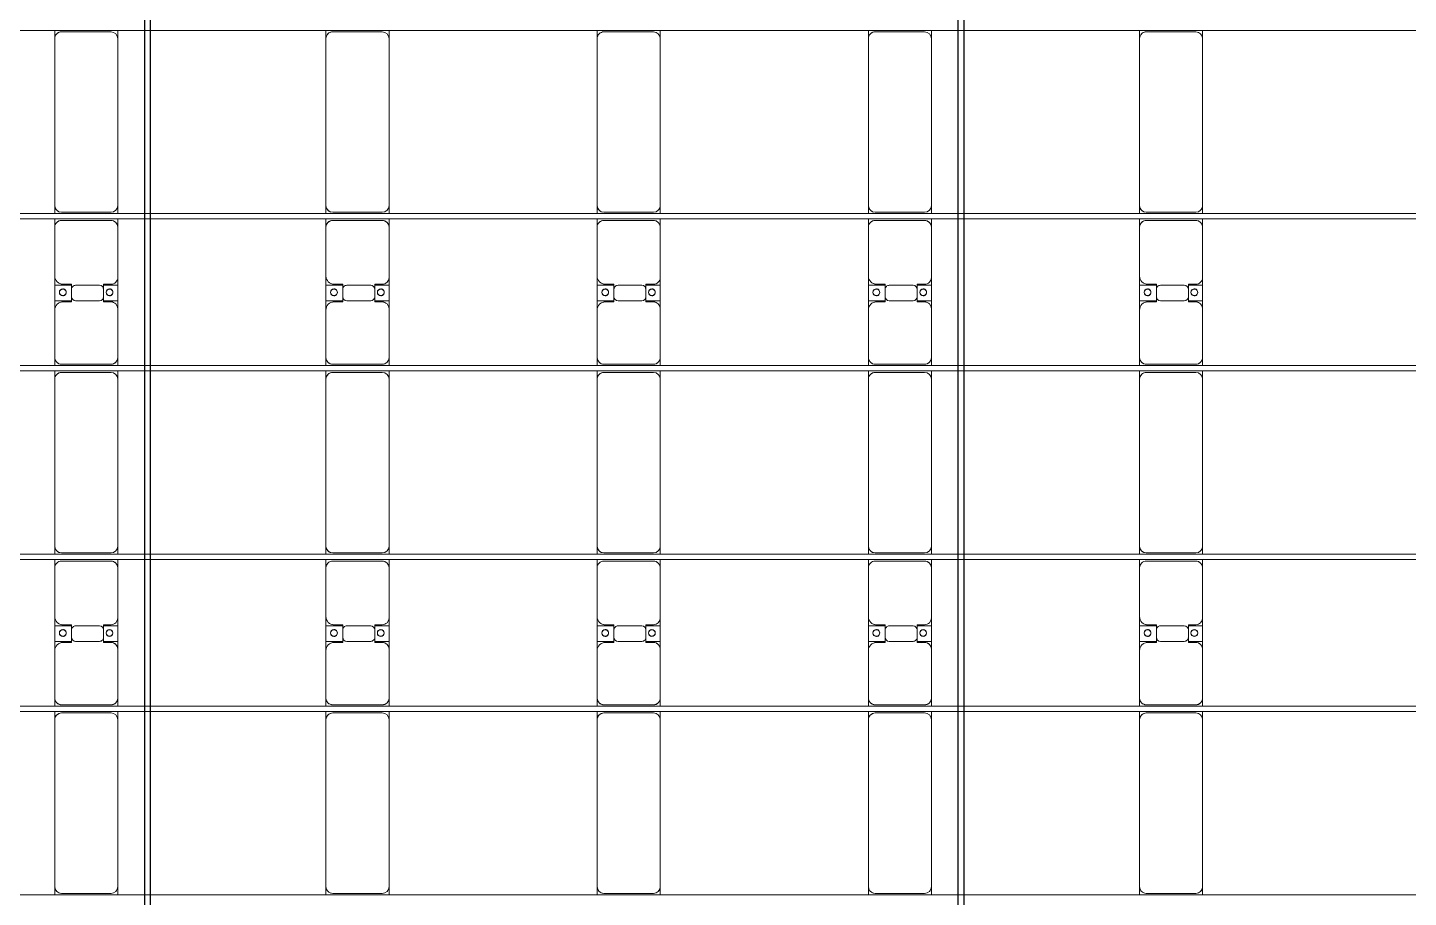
# Model space of a CAD drawing. Header units: millimetres. Extents: x -147246 to 112336, y -213734 to -86506.
# Drawn here: x -34547 to -24365, y -127215 to -120805 of the extents above; entities that cross this region are included whole.
import ezdxf

# ---------------------------------------------------------------- set-up
doc = ezdxf.new("R2010")
doc.units = ezdxf.units.MM
doc.layers.add('A-GENM', color=13, linetype='Continuous', lineweight=9)
doc.layers.add('S-BEAM', color=12, linetype='Continuous', lineweight=9)

# ---------------------------------------------------------------- blocks, each defined once
blk = doc.blocks.new('Dầm C52 - Dầm C52-18771-BỐ TRÍ KHUNG KẾT CẤU BÈ PIN 05')
at = {"layer": 'S-BEAM', "color": 1}
blk.add_line((-74474, 20), (74474, 20), dxfattribs=at)
blk = doc.blocks.new('Dầm C52 - Dầm C52-18772-BỐ TRÍ KHUNG KẾT CẤU BÈ PIN 05')
at = {"layer": 'S-BEAM', "color": 1}
for p, q in [((-74474, 20), (74474, 20)), ((74474, -20), (-74474, -20))]:
    blk.add_line(p, q, dxfattribs=at)
blk = doc.blocks.new('Dầm C52 - Dầm C52-18773-BỐ TRÍ KHUNG KẾT CẤU BÈ PIN 05')
at = {"layer": 'S-BEAM', "color": 1}
for p, q in [((-74474, 20), (74474, 20)), ((74474, -20), (-74474, -20))]:
    blk.add_line(p, q, dxfattribs=at)
blk = doc.blocks.new('Dầm C52 - Dầm C52-18774-BỐ TRÍ KHUNG KẾT CẤU BÈ PIN 05')
at = {"layer": 'S-BEAM', "color": 1}
blk.add_line((74474, -20), (-74474, -20), dxfattribs=at)
blk = doc.blocks.new('Dai phao do pin - DẢI PHAO ĐỠ PIN-V56-BỐ TRÍ KHUNG KẾT CẤU BÈ PIN 05')
at = {"layer": 'A-GENM', "color": 7}
for p, q in [((24419, 223), (24480, 223)), ((25710, 223), (24480, 223)), ((25710, 223), (25769, 223)), ((25809, 223), (25870, 223)), ((26240, 223), (25870, 223)), ((26240, 223), (26412, 223)), ((26298, 223), (26470, 223)), ((26298, 118), (26298, 223)), ((26412, 223), (26412, 118)), ((26830, 223), (26470, 223)), ((26830, 223), (26889, 223)), ((26929, 223), (26990, 223)), ((28220, 223), (26990, 223)), ((28220, 223), (28279, 223)), ((28319, 223), (28380, 223)), ((28750, 223), (28380, 223)), ((28750, 223), (28922, 223)), ((28808, 223), (28980, 223)), ((28808, 118), (28808, 223)), ((28922, 223), (28922, 118)), ((29340, 223), (28980, 223)), ((29340, 223), (29399, 223)), ((29439, 223), (29500, 223)), ((30730, 223), (29500, 223)), ((30730, 223), (30789, 223)), ((24430, 173), (24430, -192)), ((25760, -192), (25760, 173)), ((25820, 173), (25820, -192)), ((26290, 118), (26290, 173)), ((26382, 118), (26290, 118)), ((26420, 118), (26328, 118)), ((26420, 173), (26420, 118)), ((26880, -192), (26880, 173)), ((26940, 173), (26940, -192)), ((28270, -192), (28270, 173)), ((28330, 173), (28330, -192)), ((28800, 118), (28800, 173)), ((28892, 118), (28800, 118)), ((28930, 118), (28838, 118)), ((28930, 173), (28930, 118)), ((29390, -192), (29390, 173)), ((29450, 173), (29450, -192)), ((30780, -192), (30780, 173)), ((26298, 88), (26298, -88)), ((26412, -88), (26412, 88)), ((28808, 88), (28808, -88)), ((28922, -88), (28922, 88)), ((26290, -182), (26290, -118)), ((26290, -118), (26382, -118)), ((26298, -242), (26298, -118)), ((26328, -118), (26420, -118)), ((26412, -118), (26412, -242)), ((26420, -118), (26420, -182)), ((28800, -182), (28800, -118)), ((28800, -118), (28892, -118)), ((28808, -242), (28808, -118)), ((28838, -118), (28930, -118)), ((28922, -118), (28922, -242)), ((28930, -118), (28930, -182)), ((24480, -242), (24419, -242)), ((24480, -242), (25710, -242)), ((25769, -242), (25710, -242)), ((25870, -242), (25809, -242)), ((25870, -242), (26230, -242)), ((26412, -242), (26230, -242)), ((26480, -242), (26298, -242)), ((26480, -242), (26830, -242)), ((26889, -242), (26830, -242)), ((26990, -242), (26929, -242)), ((26990, -242), (28220, -242)), ((28279, -242), (28220, -242)), ((28380, -242), (28319, -242)), ((28380, -242), (28740, -242)), ((28922, -242), (28740, -242)), ((28990, -242), (28808, -242)), ((28990, -242), (29340, -242)), ((29399, -242), (29340, -242)), ((29500, -242), (29439, -242)), ((29500, -242), (30730, -242)), ((30789, -242), (30730, -242))]:
    blk.add_line(p, q, dxfattribs=at)
for centre, radius, start, end in [((24480, 173), 50, 90, 180), ((24480, 173), 50, 90, 180), ((25710, 173), 50, 0, 90), ((25710, 173), 50, 45, 90), ((25870, 173), 50, 90, 180), ((25870, 173), 50, 140.4183, 180), ((26240, 173), 50, 360, 90), ((26240, 173), 50, 360, 45), ((26470, 173), 50, 90, 180), ((26470, 173), 50, 135, 180), ((26830, 173), 50, 0, 90), ((26830, 173), 50, 0, 45), ((26990, 173), 50, 90, 180), ((26990, 173), 50, 90, 180), ((28220, 173), 50, 0, 90), ((28220, 173), 50, 45, 90), ((28380, 173), 50, 90, 180), ((28380, 173), 50, 135, 180), ((28750, 173), 50, 0, 90), ((28750, 173), 50, 0, 45), ((28980, 173), 50, 90, 180), ((28980, 173), 50, 135, 180), ((29340, 173), 50, 0, 90), ((29340, 173), 50, 0, 45), ((29500, 173), 50, 90, 180), ((29500, 173), 50, 90, 180), ((30730, 173), 50, 0, 90), ((30730, 173), 50, 45, 90), ((26328, 88), 30, 90, 180), ((26349, 162), 25, 360, 180), ((26349, 162), 25, 180, 0), ((26351, 162), 25, 360, 180), ((26351, 162), 25, 180, 0), ((26382, 88), 30, 0, 90), ((28838, 88), 30, 90, 180), ((28859, 162), 25, 0, 180), ((28859, 162), 25, 180, 360), ((28861, 162), 25, 0, 180), ((28861, 162), 25, 180, 0), ((28892, 88), 30, 360, 90), ((26328, -88), 30, 180, 270), ((26382, -88), 30, 270, 0), ((28838, -88), 30, 180, 270), ((28892, -88), 30, 270, 0), ((24480, -192), 50, 180, 270), ((24480, -192), 50, 180, 255), ((25710, -192), 50, 270, 360), ((25870, -192), 50, 180, 270), ((25870, -192), 50, 180, 219.5849), ((26230, -182), 60, 270, 0), ((26230, -182), 60, 330, 0), ((26349, -183), 25, 360, 180), ((26349, -183), 25, 180, 360), ((26351, -183), 25, 360, 180), ((26351, -183), 25, 180, 360), ((26480, -182), 60, 180, 270), ((26480, -182), 60, 180, 210), ((26830, -192), 50, 270, 0), ((26830, -192), 50, 315, 0), ((26990, -192), 50, 180, 270), ((26990, -192), 50, 180, 255), ((28220, -192), 50, 270, 0), ((28380, -192), 50, 180, 270), ((28380, -192), 50, 180, 225), ((28740, -182), 60, 270, 360), ((28740, -182), 60, 330, 0), ((28859, -183), 25, 360, 180), ((28859, -183), 25, 180, 0), ((28861, -183), 25, 360, 180), ((28861, -183), 25, 180, 360), ((28990, -182), 60, 180, 270), ((28990, -182), 60, 180, 210), ((29340, -192), 50, 270, 0), ((29340, -192), 50, 315, 0), ((29500, -192), 50, 180, 270), ((29500, -192), 50, 180, 255), ((30730, -192), 50, 270, 0), ((25710, -192), 50, 270, 345), ((28220, -192), 50, 270, 345), ((30730, -192), 50, 270, 345)]:
    blk.add_arc(centre, radius, start, end, dxfattribs=at)
blk = doc.blocks.new('Dai phao do pin - DẢI PHAO ĐỠ PIN-V57-BỐ TRÍ KHUNG KẾT CẤU BÈ PIN 05')
at = {"layer": 'A-GENM', "color": 7}
for p, q in [((24419, 223), (24480, 223)), ((25710, 223), (24480, 223)), ((25710, 223), (25769, 223)), ((25809, 223), (25870, 223)), ((26240, 223), (25870, 223)), ((26240, 223), (26412, 223)), ((26298, 223), (26470, 223)), ((26298, 118), (26298, 223)), ((26412, 223), (26412, 118)), ((26830, 223), (26470, 223)), ((26830, 223), (26889, 223)), ((26929, 223), (26990, 223)), ((28220, 223), (26990, 223)), ((28220, 223), (28279, 223)), ((28319, 223), (28380, 223)), ((28750, 223), (28380, 223)), ((28750, 223), (28922, 223)), ((28808, 223), (28980, 223)), ((28808, 118), (28808, 223)), ((28922, 223), (28922, 118)), ((29340, 223), (28980, 223)), ((29340, 223), (29399, 223)), ((29439, 223), (29500, 223)), ((30730, 223), (29500, 223)), ((30730, 223), (30789, 223)), ((24430, 173), (24430, -192)), ((25760, -192), (25760, 173)), ((25820, 173), (25820, -192)), ((26290, 118), (26290, 173)), ((26382, 118), (26290, 118)), ((26420, 118), (26328, 118)), ((26420, 173), (26420, 118)), ((26880, -192), (26880, 173)), ((26940, 173), (26940, -192)), ((28270, -192), (28270, 173)), ((28330, 173), (28330, -192)), ((28800, 118), (28800, 173)), ((28892, 118), (28800, 118)), ((28930, 118), (28838, 118)), ((28930, 173), (28930, 118)), ((29390, -192), (29390, 173)), ((29450, 173), (29450, -192)), ((30780, -192), (30780, 173)), ((26298, 88), (26298, -88)), ((26412, -88), (26412, 88)), ((28808, 88), (28808, -88)), ((28922, -88), (28922, 88)), ((26290, -182), (26290, -118)), ((26290, -118), (26382, -118)), ((26298, -242), (26298, -118)), ((26328, -118), (26420, -118)), ((26412, -118), (26412, -242)), ((26420, -118), (26420, -182)), ((28800, -182), (28800, -118)), ((28800, -118), (28892, -118)), ((28808, -242), (28808, -118)), ((28838, -118), (28930, -118)), ((28922, -118), (28922, -242)), ((28930, -118), (28930, -182)), ((24480, -242), (24419, -242)), ((24480, -242), (25710, -242)), ((25769, -242), (25710, -242)), ((25870, -242), (25809, -242)), ((25870, -242), (26230, -242)), ((26412, -242), (26230, -242)), ((26480, -242), (26298, -242)), ((26480, -242), (26830, -242)), ((26889, -242), (26830, -242)), ((26990, -242), (26929, -242)), ((26990, -242), (28220, -242)), ((28279, -242), (28220, -242)), ((28380, -242), (28319, -242)), ((28380, -242), (28740, -242)), ((28922, -242), (28740, -242)), ((28990, -242), (28808, -242)), ((28990, -242), (29340, -242)), ((29399, -242), (29340, -242)), ((29500, -242), (29439, -242)), ((29500, -242), (30730, -242)), ((30789, -242), (30730, -242))]:
    blk.add_line(p, q, dxfattribs=at)
for centre, radius, start, end in [((24480, 173), 50, 90, 180), ((24480, 173), 50, 90, 180), ((25710, 173), 50, 0, 90), ((25710, 173), 50, 45, 90), ((25870, 173), 50, 90, 180), ((25870, 173), 50, 140.4342, 180), ((26240, 173), 50, 360, 90), ((26240, 173), 50, 360, 45), ((26470, 173), 50, 90, 180), ((26470, 173), 50, 135, 180), ((26830, 173), 50, 0, 90), ((26830, 173), 50, 0, 45), ((26990, 173), 50, 90, 180), ((26990, 173), 50, 90, 180), ((28220, 173), 50, 0, 90), ((28220, 173), 50, 45, 90), ((28380, 173), 50, 90, 180), ((28380, 173), 50, 135, 180), ((28750, 173), 50, 0, 90), ((28750, 173), 50, 0, 45), ((28980, 173), 50, 90, 180), ((28980, 173), 50, 135, 180), ((29340, 173), 50, 0, 90), ((29340, 173), 50, 0, 45), ((29500, 173), 50, 90, 180), ((29500, 173), 50, 90, 180), ((30730, 173), 50, 0, 90), ((30730, 173), 50, 45, 90), ((26328, 88), 30, 90, 180), ((26349, 162), 25, 360, 180), ((26349, 162), 25, 180, 0), ((26351, 162), 25, 360, 180), ((26351, 162), 25, 180, 0), ((26382, 88), 30, 0, 90), ((28838, 88), 30, 90, 180), ((28859, 162), 25, 0, 180), ((28859, 162), 25, 180, 360), ((28861, 162), 25, 0, 180), ((28861, 162), 25, 180, 0), ((28892, 88), 30, 360, 90), ((26328, -88), 30, 180, 270), ((26382, -88), 30, 270, 0), ((28838, -88), 30, 180, 270), ((28892, -88), 30, 270, 0), ((24480, -192), 50, 180, 270), ((24480, -192), 50, 180, 255), ((25710, -192), 50, 270, 360), ((25870, -192), 50, 180, 270), ((25870, -192), 50, 180, 219.569), ((26230, -182), 60, 270, 0), ((26230, -182), 60, 330, 0), ((26349, -183), 25, 360, 180), ((26349, -183), 25, 180, 360), ((26351, -183), 25, 360, 180), ((26351, -183), 25, 180, 360), ((26480, -182), 60, 180, 270), ((26480, -182), 60, 180, 210), ((26830, -192), 50, 270, 0), ((26830, -192), 50, 315, 0), ((26990, -192), 50, 180, 270), ((26990, -192), 50, 180, 255), ((28220, -192), 50, 270, 0), ((28380, -192), 50, 180, 270), ((28380, -192), 50, 180, 225), ((28740, -182), 60, 270, 360), ((28740, -182), 60, 330, 0), ((28859, -183), 25, 360, 180), ((28859, -183), 25, 180, 0), ((28861, -183), 25, 360, 180), ((28861, -183), 25, 180, 360), ((28990, -182), 60, 180, 270), ((28990, -182), 60, 180, 210), ((29340, -192), 50, 270, 0), ((29340, -192), 50, 315, 0), ((29500, -192), 50, 180, 270), ((29500, -192), 50, 180, 255), ((30730, -192), 50, 270, 0), ((25710, -192), 50, 270, 345), ((28220, -192), 50, 270, 345), ((30730, -192), 50, 270, 345)]:
    blk.add_arc(centre, radius, start, end, dxfattribs=at)
blk = doc.blocks.new('Dai phao do pin - DẢI PHAO ĐỠ PIN-V58-BỐ TRÍ KHUNG KẾT CẤU BÈ PIN 05')
at = {"layer": 'A-GENM', "color": 7}
for p, q in [((24419, 223), (24480, 223)), ((25710, 223), (24480, 223)), ((25710, 223), (25769, 223)), ((25809, 223), (25870, 223)), ((26240, 223), (25870, 223)), ((26240, 223), (26412, 223)), ((26298, 223), (26470, 223)), ((26298, 118), (26298, 223)), ((26412, 223), (26412, 118)), ((26830, 223), (26470, 223)), ((26830, 223), (26889, 223)), ((26929, 223), (26990, 223)), ((28220, 223), (26990, 223)), ((28220, 223), (28279, 223)), ((28319, 223), (28380, 223)), ((28750, 223), (28380, 223)), ((28750, 223), (28922, 223)), ((28808, 223), (28980, 223)), ((28808, 118), (28808, 223)), ((28922, 223), (28922, 118)), ((29340, 223), (28980, 223)), ((29340, 223), (29399, 223)), ((29439, 223), (29500, 223)), ((30730, 223), (29500, 223)), ((30730, 223), (30789, 223)), ((24430, 173), (24430, -192)), ((25760, -192), (25760, 173)), ((25820, 173), (25820, -192)), ((26290, 118), (26290, 173)), ((26382, 118), (26290, 118)), ((26420, 118), (26328, 118)), ((26420, 173), (26420, 118)), ((26880, -192), (26880, 173)), ((26940, 173), (26940, -192)), ((28270, -192), (28270, 173)), ((28330, 173), (28330, -192)), ((28800, 118), (28800, 173)), ((28892, 118), (28800, 118)), ((28930, 118), (28838, 118)), ((28930, 173), (28930, 118)), ((29390, -192), (29390, 173)), ((29450, 173), (29450, -192)), ((30780, -192), (30780, 173)), ((26298, 88), (26298, -88)), ((26412, -88), (26412, 88)), ((28808, 88), (28808, -88)), ((28922, -88), (28922, 88)), ((26290, -182), (26290, -118)), ((26290, -118), (26382, -118)), ((26298, -242), (26298, -118)), ((26328, -118), (26420, -118)), ((26412, -118), (26412, -242)), ((26420, -118), (26420, -182)), ((28800, -182), (28800, -118)), ((28800, -118), (28892, -118)), ((28808, -242), (28808, -118)), ((28838, -118), (28930, -118)), ((28922, -118), (28922, -242)), ((28930, -118), (28930, -182)), ((24480, -242), (24419, -242)), ((24480, -242), (25710, -242)), ((25769, -242), (25710, -242)), ((25870, -242), (25809, -242)), ((25870, -242), (26230, -242)), ((26412, -242), (26230, -242)), ((26480, -242), (26298, -242)), ((26480, -242), (26830, -242)), ((26889, -242), (26830, -242)), ((26990, -242), (26929, -242)), ((26990, -242), (28220, -242)), ((28279, -242), (28220, -242)), ((28380, -242), (28319, -242)), ((28380, -242), (28740, -242)), ((28922, -242), (28740, -242)), ((28990, -242), (28808, -242)), ((28990, -242), (29340, -242)), ((29399, -242), (29340, -242)), ((29500, -242), (29439, -242)), ((29500, -242), (30730, -242)), ((30789, -242), (30730, -242))]:
    blk.add_line(p, q, dxfattribs=at)
for centre, radius, start, end in [((24480, 173), 50, 90, 180), ((24480, 173), 50, 90, 180), ((25710, 173), 50, 0, 90), ((25710, 173), 50, 45, 90), ((25870, 173), 50, 90, 180), ((25870, 173), 50, 140.4501, 180), ((26240, 173), 50, 360, 90), ((26240, 173), 50, 360, 45), ((26470, 173), 50, 90, 180), ((26470, 173), 50, 135, 180), ((26830, 173), 50, 0, 90), ((26830, 173), 50, 0, 45), ((26990, 173), 50, 90, 180), ((26990, 173), 50, 90, 180), ((28220, 173), 50, 0, 90), ((28220, 173), 50, 45, 90), ((28380, 173), 50, 90, 180), ((28380, 173), 50, 135, 180), ((28750, 173), 50, 0, 90), ((28750, 173), 50, 0, 45), ((28980, 173), 50, 90, 180), ((28980, 173), 50, 135, 180), ((29340, 173), 50, 0, 90), ((29340, 173), 50, 0, 45), ((29500, 173), 50, 90, 180), ((29500, 173), 50, 90, 180), ((30730, 173), 50, 0, 90), ((30730, 173), 50, 45, 90), ((26328, 88), 30, 90, 180), ((26349, 162), 25, 360, 180), ((26349, 162), 25, 180, 0), ((26351, 162), 25, 360, 180), ((26351, 162), 25, 180, 0), ((26382, 88), 30, 0, 90), ((28838, 88), 30, 90, 180), ((28859, 162), 25, 0, 180), ((28859, 162), 25, 180, 360), ((28861, 162), 25, 0, 180), ((28861, 162), 25, 180, 0), ((28892, 88), 30, 360, 90), ((26328, -88), 30, 180, 270), ((26382, -88), 30, 270, 0), ((28838, -88), 30, 180, 270), ((28892, -88), 30, 270, 0), ((24480, -192), 50, 180, 270), ((24480, -192), 50, 180, 255), ((25710, -192), 50, 270, 360), ((25870, -192), 50, 180, 270), ((25870, -192), 50, 180, 219.5531), ((26230, -182), 60, 270, 0), ((26230, -182), 60, 330, 0), ((26349, -183), 25, 360, 180), ((26349, -183), 25, 180, 360), ((26351, -183), 25, 360, 180), ((26351, -183), 25, 180, 360), ((26480, -182), 60, 180, 270), ((26480, -182), 60, 180, 210), ((26830, -192), 50, 270, 0), ((26830, -192), 50, 315, 0), ((26990, -192), 50, 180, 270), ((26990, -192), 50, 180, 255), ((28220, -192), 50, 270, 0), ((28380, -192), 50, 180, 270), ((28380, -192), 50, 180, 225), ((28740, -182), 60, 270, 360), ((28740, -182), 60, 330, 0), ((28859, -183), 25, 360, 180), ((28859, -183), 25, 180, 0), ((28861, -183), 25, 360, 180), ((28861, -183), 25, 180, 360), ((28990, -182), 60, 180, 270), ((28990, -182), 60, 180, 210), ((29340, -192), 50, 270, 0), ((29340, -192), 50, 315, 0), ((29500, -192), 50, 180, 270), ((29500, -192), 50, 180, 255), ((30730, -192), 50, 270, 0), ((25710, -192), 50, 270, 345), ((28220, -192), 50, 270, 345), ((30730, -192), 50, 270, 345)]:
    blk.add_arc(centre, radius, start, end, dxfattribs=at)
blk = doc.blocks.new('Dai phao do pin - DẢI PHAO ĐỠ PIN-V59-BỐ TRÍ KHUNG KẾT CẤU BÈ PIN 05')
at = {"layer": 'A-GENM', "color": 7}
for p, q in [((24419, 223), (24480, 223)), ((25710, 223), (24480, 223)), ((25710, 223), (25769, 223)), ((25809, 223), (25870, 223)), ((26240, 223), (25870, 223)), ((26240, 223), (26412, 223)), ((26298, 223), (26470, 223)), ((26298, 118), (26298, 223)), ((26412, 223), (26412, 118)), ((26830, 223), (26470, 223)), ((26830, 223), (26889, 223)), ((26929, 223), (26990, 223)), ((28220, 223), (26990, 223)), ((28220, 223), (28279, 223)), ((28319, 223), (28380, 223)), ((28750, 223), (28380, 223)), ((28750, 223), (28922, 223)), ((28808, 223), (28980, 223)), ((28808, 118), (28808, 223)), ((28922, 223), (28922, 118)), ((29340, 223), (28980, 223)), ((29340, 223), (29399, 223)), ((29439, 223), (29500, 223)), ((30730, 223), (29500, 223)), ((30730, 223), (30789, 223)), ((24430, 173), (24430, -192)), ((25760, -192), (25760, 173)), ((25820, 173), (25820, -192)), ((26290, 118), (26290, 173)), ((26382, 118), (26290, 118)), ((26420, 118), (26328, 118)), ((26420, 173), (26420, 118)), ((26880, -192), (26880, 173)), ((26940, 173), (26940, -192)), ((28270, -192), (28270, 173)), ((28330, 173), (28330, -192)), ((28800, 118), (28800, 173)), ((28892, 118), (28800, 118)), ((28930, 118), (28838, 118)), ((28930, 173), (28930, 118)), ((29390, -192), (29390, 173)), ((29450, 173), (29450, -192)), ((30780, -192), (30780, 173)), ((26298, 88), (26298, -88)), ((26412, -88), (26412, 88)), ((28808, 88), (28808, -88)), ((28922, -88), (28922, 88)), ((26290, -182), (26290, -118)), ((26290, -118), (26382, -118)), ((26298, -242), (26298, -118)), ((26328, -118), (26420, -118)), ((26412, -118), (26412, -242)), ((26420, -118), (26420, -182)), ((28800, -182), (28800, -118)), ((28800, -118), (28892, -118)), ((28808, -242), (28808, -118)), ((28838, -118), (28930, -118)), ((28922, -118), (28922, -242)), ((28930, -118), (28930, -182)), ((24480, -242), (24419, -242)), ((24480, -242), (25710, -242)), ((25769, -242), (25710, -242)), ((25870, -242), (25809, -242)), ((25870, -242), (26230, -242)), ((26412, -242), (26230, -242)), ((26480, -242), (26298, -242)), ((26480, -242), (26830, -242)), ((26889, -242), (26830, -242)), ((26990, -242), (26929, -242)), ((26990, -242), (28220, -242)), ((28279, -242), (28220, -242)), ((28380, -242), (28319, -242)), ((28380, -242), (28740, -242)), ((28922, -242), (28740, -242)), ((28990, -242), (28808, -242)), ((28990, -242), (29340, -242)), ((29399, -242), (29340, -242)), ((29500, -242), (29439, -242)), ((29500, -242), (30730, -242)), ((30789, -242), (30730, -242))]:
    blk.add_line(p, q, dxfattribs=at)
for centre, radius, start, end in [((24480, 173), 50, 90, 180), ((24480, 173), 50, 90, 180), ((25710, 173), 50, 0, 90), ((25710, 173), 50, 45, 90), ((25870, 173), 50, 90, 180), ((25870, 173), 50, 140.4661, 180), ((26240, 173), 50, 360, 90), ((26240, 173), 50, 360, 45), ((26470, 173), 50, 90, 180), ((26470, 173), 50, 135, 180), ((26830, 173), 50, 0, 90), ((26830, 173), 50, 0, 45), ((26990, 173), 50, 90, 180), ((26990, 173), 50, 90, 180), ((28220, 173), 50, 0, 90), ((28220, 173), 50, 45, 90), ((28380, 173), 50, 90, 180), ((28380, 173), 50, 135, 180), ((28750, 173), 50, 0, 90), ((28750, 173), 50, 0, 45), ((28980, 173), 50, 90, 180), ((28980, 173), 50, 135, 180), ((29340, 173), 50, 0, 90), ((29340, 173), 50, 0, 45), ((29500, 173), 50, 90, 180), ((29500, 173), 50, 90, 180), ((30730, 173), 50, 0, 90), ((30730, 173), 50, 45, 90), ((26328, 88), 30, 90, 180), ((26349, 162), 25, 360, 180), ((26349, 162), 25, 180, 0), ((26351, 162), 25, 360, 180), ((26351, 162), 25, 180, 0), ((26382, 88), 30, 0, 90), ((28838, 88), 30, 90, 180), ((28859, 162), 25, 0, 180), ((28859, 162), 25, 180, 360), ((28861, 162), 25, 0, 180), ((28861, 162), 25, 180, 0), ((28892, 88), 30, 360, 90), ((26328, -88), 30, 180, 270), ((26382, -88), 30, 270, 0), ((28838, -88), 30, 180, 270), ((28892, -88), 30, 270, 0), ((24480, -192), 50, 180, 270), ((24480, -192), 50, 180, 255), ((25710, -192), 50, 270, 360), ((25870, -192), 50, 180, 270), ((25870, -192), 50, 180, 219.5372), ((26230, -182), 60, 270, 0), ((26230, -182), 60, 330, 0), ((26349, -183), 25, 360, 180), ((26349, -183), 25, 180, 360), ((26351, -183), 25, 360, 180), ((26351, -183), 25, 180, 360), ((26480, -182), 60, 180, 270), ((26480, -182), 60, 180, 210), ((26830, -192), 50, 270, 0), ((26830, -192), 50, 315, 0), ((26990, -192), 50, 180, 270), ((26990, -192), 50, 180, 255), ((28220, -192), 50, 270, 0), ((28380, -192), 50, 180, 270), ((28380, -192), 50, 180, 225), ((28740, -182), 60, 270, 360), ((28740, -182), 60, 330, 0), ((28859, -183), 25, 360, 180), ((28859, -183), 25, 180, 0), ((28861, -183), 25, 360, 180), ((28861, -183), 25, 180, 360), ((28990, -182), 60, 180, 270), ((28990, -182), 60, 180, 210), ((29340, -192), 50, 270, 0), ((29340, -192), 50, 315, 0), ((29500, -192), 50, 180, 270), ((29500, -192), 50, 180, 255), ((30730, -192), 50, 270, 0), ((25710, -192), 50, 270, 345), ((28220, -192), 50, 270, 345), ((30730, -192), 50, 270, 345)]:
    blk.add_arc(centre, radius, start, end, dxfattribs=at)
blk = doc.blocks.new('Dai phao do pin - DẢI PHAO ĐỠ PIN-V60-BỐ TRÍ KHUNG KẾT CẤU BÈ PIN 05')
at = {"layer": 'A-GENM', "color": 7}
for p, q in [((24419, 223), (24480, 223)), ((25710, 223), (24480, 223)), ((25710, 223), (25769, 223)), ((25809, 223), (25870, 223)), ((26240, 223), (25870, 223)), ((26240, 223), (26412, 223)), ((26298, 223), (26470, 223)), ((26298, 118), (26298, 223)), ((26412, 223), (26412, 118)), ((26830, 223), (26470, 223)), ((26830, 223), (26889, 223)), ((26929, 223), (26990, 223)), ((28220, 223), (26990, 223)), ((28220, 223), (28279, 223)), ((28319, 223), (28380, 223)), ((28750, 223), (28380, 223)), ((28750, 223), (28922, 223)), ((28808, 223), (28980, 223)), ((28808, 118), (28808, 223)), ((28922, 223), (28922, 118)), ((29340, 223), (28980, 223)), ((29340, 223), (29399, 223)), ((29439, 223), (29500, 223)), ((30730, 223), (29500, 223)), ((30730, 223), (30789, 223)), ((24430, 173), (24430, -192)), ((25760, -192), (25760, 173)), ((25820, 173), (25820, -192)), ((26290, 118), (26290, 173)), ((26382, 118), (26290, 118)), ((26420, 118), (26328, 118)), ((26420, 173), (26420, 118)), ((26880, -192), (26880, 173)), ((26940, 173), (26940, -192)), ((28270, -192), (28270, 173)), ((28330, 173), (28330, -192)), ((28800, 118), (28800, 173)), ((28892, 118), (28800, 118)), ((28930, 118), (28838, 118)), ((28930, 173), (28930, 118)), ((29390, -192), (29390, 173)), ((29450, 173), (29450, -192)), ((30780, -192), (30780, 173)), ((26298, 88), (26298, -88)), ((26412, -88), (26412, 88)), ((28808, 88), (28808, -88)), ((28922, -88), (28922, 88)), ((26290, -182), (26290, -118)), ((26290, -118), (26382, -118)), ((26298, -242), (26298, -118)), ((26328, -118), (26420, -118)), ((26412, -118), (26412, -242)), ((26420, -118), (26420, -182)), ((28800, -182), (28800, -118)), ((28800, -118), (28892, -118)), ((28808, -242), (28808, -118)), ((28838, -118), (28930, -118)), ((28922, -118), (28922, -242)), ((28930, -118), (28930, -182)), ((24480, -242), (24419, -242)), ((24480, -242), (25710, -242)), ((25769, -242), (25710, -242)), ((25870, -242), (25809, -242)), ((25870, -242), (26230, -242)), ((26412, -242), (26230, -242)), ((26480, -242), (26298, -242)), ((26480, -242), (26830, -242)), ((26889, -242), (26830, -242)), ((26990, -242), (26929, -242)), ((26990, -242), (28220, -242)), ((28279, -242), (28220, -242)), ((28380, -242), (28319, -242)), ((28380, -242), (28740, -242)), ((28922, -242), (28740, -242)), ((28990, -242), (28808, -242)), ((28990, -242), (29340, -242)), ((29399, -242), (29340, -242)), ((29500, -242), (29439, -242)), ((29500, -242), (30730, -242)), ((30789, -242), (30730, -242))]:
    blk.add_line(p, q, dxfattribs=at)
for centre, radius, start, end in [((24480, 173), 50, 90, 180), ((24480, 173), 50, 90, 180), ((25710, 173), 50, 0, 90), ((25710, 173), 50, 45, 90), ((25870, 173), 50, 90, 180), ((25870, 173), 50, 140.482, 180), ((26240, 173), 50, 360, 90), ((26240, 173), 50, 360, 45), ((26470, 173), 50, 90, 180), ((26470, 173), 50, 135, 180), ((26830, 173), 50, 0, 90), ((26830, 173), 50, 0, 45), ((26990, 173), 50, 90, 180), ((26990, 173), 50, 90, 180), ((28220, 173), 50, 0, 90), ((28220, 173), 50, 45, 90), ((28380, 173), 50, 90, 180), ((28380, 173), 50, 135, 180), ((28750, 173), 50, 0, 90), ((28750, 173), 50, 0, 45), ((28980, 173), 50, 90, 180), ((28980, 173), 50, 135, 180), ((29340, 173), 50, 0, 90), ((29340, 173), 50, 0, 45), ((29500, 173), 50, 90, 180), ((29500, 173), 50, 90, 180), ((30730, 173), 50, 0, 90), ((30730, 173), 50, 45, 90), ((26328, 88), 30, 90, 180), ((26349, 162), 25, 360, 180), ((26349, 162), 25, 180, 0), ((26351, 162), 25, 360, 180), ((26351, 162), 25, 180, 0), ((26382, 88), 30, 0, 90), ((28838, 88), 30, 90, 180), ((28859, 162), 25, 0, 180), ((28859, 162), 25, 180, 360), ((28861, 162), 25, 0, 180), ((28861, 162), 25, 180, 0), ((28892, 88), 30, 360, 90), ((26328, -88), 30, 180, 270), ((26382, -88), 30, 270, 0), ((28838, -88), 30, 180, 270), ((28892, -88), 30, 270, 0), ((24480, -192), 50, 180, 270), ((24480, -192), 50, 180, 255), ((25710, -192), 50, 270, 360), ((25870, -192), 50, 180, 270), ((25870, -192), 50, 180, 219.5213), ((26230, -182), 60, 270, 0), ((26230, -182), 60, 330, 0), ((26349, -183), 25, 360, 180), ((26349, -183), 25, 180, 360), ((26351, -183), 25, 360, 180), ((26351, -183), 25, 180, 360), ((26480, -182), 60, 180, 270), ((26480, -182), 60, 180, 210), ((26830, -192), 50, 270, 0), ((26830, -192), 50, 315, 0), ((26990, -192), 50, 180, 270), ((26990, -192), 50, 180, 255), ((28220, -192), 50, 270, 0), ((28380, -192), 50, 180, 270), ((28380, -192), 50, 180, 225), ((28740, -182), 60, 270, 360), ((28740, -182), 60, 330, 0), ((28859, -183), 25, 360, 180), ((28859, -183), 25, 180, 0), ((28861, -183), 25, 360, 180), ((28861, -183), 25, 180, 360), ((28990, -182), 60, 180, 270), ((28990, -182), 60, 180, 210), ((29340, -192), 50, 270, 0), ((29340, -192), 50, 315, 0), ((29500, -192), 50, 180, 270), ((29500, -192), 50, 180, 255), ((30730, -192), 50, 270, 0), ((25710, -192), 50, 270, 345), ((28220, -192), 50, 270, 345), ((30730, -192), 50, 270, 345)]:
    blk.add_arc(centre, radius, start, end, dxfattribs=at)
blk = doc.blocks.new('Dầm C52 - Hộp 40x60-25900-BỐ TRÍ KHUNG KẾT CẤU BÈ PIN 05')
at = {"layer": 'S-BEAM', "color": 3, "lineweight": 25}
for p, q in [((-55977, 20), (55977, 20)), ((55977, -20), (-55977, -20))]:
    blk.add_line(p, q, dxfattribs=at)
blk = doc.blocks.new('Dầm C52 - Hộp 40x60-25901-BỐ TRÍ KHUNG KẾT CẤU BÈ PIN 05')
at = {"layer": 'S-BEAM', "color": 3, "lineweight": 25}
for p, q in [((-55977, 20), (55977, 20)), ((55977, -20), (-55977, -20))]:
    blk.add_line(p, q, dxfattribs=at)
blk = doc.blocks.new('HOBANMONG_BEPIN 5_rvt-1-BỐ TRÍ KHUNG KẾT CẤU BÈ PIN 05')
at = {"layer": 'A-GENM', "color": 3, "lineweight": 25, "rotation": 269.9997710125194}
for name, p in [('Dai phao do pin - DẢI PHAO ĐỠ PIN-V56-BỐ TRÍ KHUNG KẾT CẤU BÈ PIN 05', (-34105, -96406)), ('Dai phao do pin - DẢI PHAO ĐỠ PIN-V57-BỐ TRÍ KHUNG KẾT CẤU BÈ PIN 05', (-32105, -96406)), ('Dai phao do pin - DẢI PHAO ĐỠ PIN-V58-BỐ TRÍ KHUNG KẾT CẤU BÈ PIN 05', (-30105, -96406)), ('Dai phao do pin - DẢI PHAO ĐỠ PIN-V59-BỐ TRÍ KHUNG KẾT CẤU BÈ PIN 05', (-28105, -96406)), ('Dai phao do pin - DẢI PHAO ĐỠ PIN-V60-BỐ TRÍ KHUNG KẾT CẤU BÈ PIN 05', (-26105, -96406))]:
    blk.add_blockref(name, p, dxfattribs=at)
at = {"layer": 'S-BEAM', "color": 3, "lineweight": 25}
for name, p, rotation in [('Dầm C52 - Hộp 40x60-25900-BỐ TRÍ KHUNG KẾT CẤU BÈ PIN 05', (-33664, -148542), 269.9997710125197), ('Dầm C52 - Hộp 40x60-25901-BỐ TRÍ KHUNG KẾT CẤU BÈ PIN 05', (-27664, -148542), 269.9997710125197), ('Dầm C52 - Dầm C52-18771-BỐ TRÍ KHUNG KẾT CẤU BÈ PIN 05', (-66080, -120805), 179.9997710135151), ('Dầm C52 - Dầm C52-18772-BỐ TRÍ KHUNG KẾT CẤU BÈ PIN 05', (-66080, -122195), 179.9997710135151), ('Dầm C52 - Dầm C52-18772-BỐ TRÍ KHUNG KẾT CẤU BÈ PIN 05', (-66080, -123315), 179.9997710135151), ('Dầm C52 - Dầm C52-18773-BỐ TRÍ KHUNG KẾT CẤU BÈ PIN 05', (-66080, -124705), 179.9997710135151), ('Dầm C52 - Dầm C52-18773-BỐ TRÍ KHUNG KẾT CẤU BÈ PIN 05', (-66080, -125825), 179.9997710135151), ('Dầm C52 - Dầm C52-18774-BỐ TRÍ KHUNG KẾT CẤU BÈ PIN 05', (-66080, -127215), 179.9997710135151)]:
    blk.add_blockref(name, p, dxfattribs=dict(at, rotation=rotation))

msp = doc.modelspace()

# ---------------------------------------------------------------- block references
at = {"lineweight": 5}
msp.add_blockref('HOBANMONG_BEPIN 5_rvt-1-BỐ TRÍ KHUNG KẾT CẤU BÈ PIN 05', (0, 0), dxfattribs=at)

doc.saveas('drawing.dxf')
